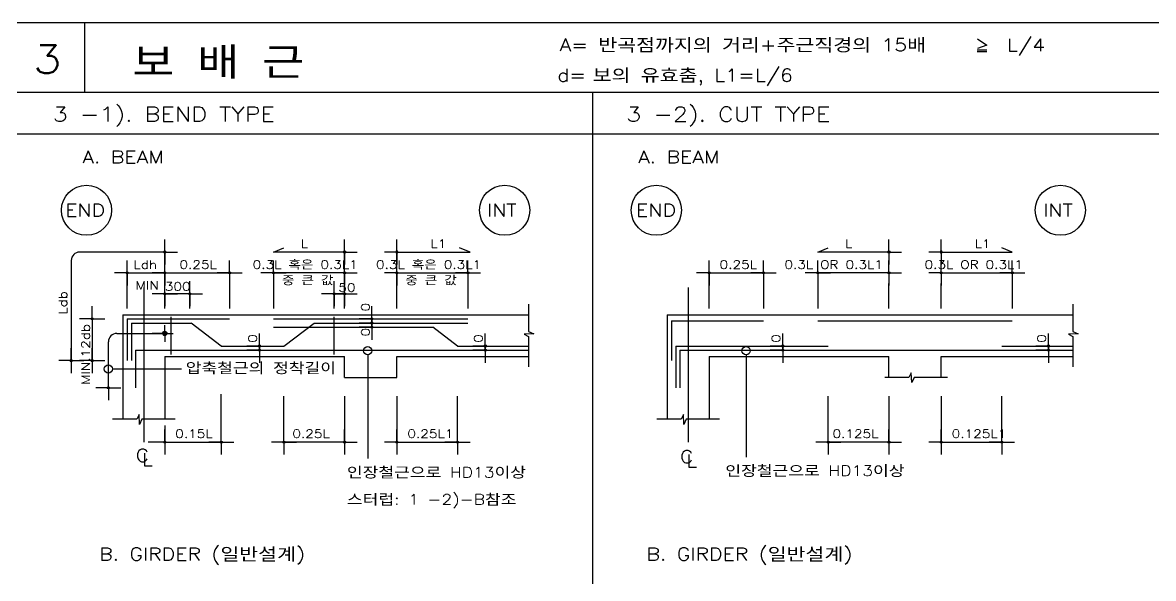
# Model space of a CAD drawing. Header units: millimetres. Extents: x 2237537 to 2823092, y 532110 to 734861.
# Drawn here: x 2576003 to 2597510, y 567421 to 578005 of the extents above; entities that cross this region are included whole.
import ezdxf
from ezdxf.lldxf.tags import DXFTag

# ---------------------------------------------------------------- set-up
doc = ezdxf.new("R2010")
doc.units = ezdxf.units.MM
doc.header["$LTSCALE"] = 300
doc.header["$MEASUREMENT"] = 0
for name, color, linetype in [('1', 1, 'DASHED'), ('2', 2, 'Continuous'), ('3', 3, 'Continuous'), ('4', 4, 'Continuous'), ('P', 7, 'Continuous'), ('T', 3, 'Continuous')]:
    doc.layers.add(name, color=color, linetype=linetype)
doc.layers.add('text', color=7, linetype='Continuous', lineweight=30)
doc.styles.add('HS', font='romans__.ttf', dxfattribs={"width": 1.1, "bigfont": 'ghs'})
tags = doc.linetypes.add('CENTER', pattern=[45, 40, -2, 1, -2]).pattern_tags.tags
tags[10:11] = [DXFTag(74, 4), DXFTag(75, 0), DXFTag(340, '0'), DXFTag(46, 1.0), DXFTag(50, 0.0), DXFTag(44, 0.0), DXFTag(45, 0.0)]
tags[8:9] = [DXFTag(74, 4), DXFTag(75, 0), DXFTag(340, '0'), DXFTag(46, 1.0), DXFTag(50, 0.0), DXFTag(44, 0.0), DXFTag(45, 0.0)]
tags[6:7] = [DXFTag(74, 4), DXFTag(75, 0), DXFTag(340, '0'), DXFTag(46, 1.0), DXFTag(50, 0.0), DXFTag(44, 0.0), DXFTag(45, 0.0)]
tags[4:5] = [DXFTag(74, 4), DXFTag(75, 0), DXFTag(340, '0'), DXFTag(46, 1.0), DXFTag(50, 0.0), DXFTag(44, 0.0), DXFTag(45, 0.0)]
tags = doc.linetypes.add('DASHED', pattern=[3, 2, -1]).pattern_tags.tags
tags[6:7] = [DXFTag(74, 4), DXFTag(75, 0), DXFTag(340, '0'), DXFTag(46, 1.0), DXFTag(50, 0.0), DXFTag(44, 0.0), DXFTag(45, 0.0)]
tags[4:5] = [DXFTag(74, 4), DXFTag(75, 0), DXFTag(340, '0'), DXFTag(46, 1.0), DXFTag(50, 0.0), DXFTag(44, 0.0), DXFTag(45, 0.0)]

# ---------------------------------------------------------------- blocks, each defined once
blk = doc.blocks.new('P')
at = {"layer": '2'}
for q in [(0, 600), (-600, 0), (600, 0), (0, -600)]:
    blk.add_line((0, 0), q, dxfattribs=at)
at = {"layer": '4'}
for radius in [50, 25]:
    blk.add_circle((0, 0), radius, dxfattribs=at)

msp = doc.modelspace()

# ---------------------------------------------------------------- linework, layer by layer
at = {"layer": '1', "color": 7}
for p, q in [((2575724.1, 578005.4, -1000), (2598018.2, 578005.4, -1000)), ((2577183.1, 578005.4, -1000), (2577183.1, 576679.7, -1000)), ((2575724.1, 576679.7, -1000), (2598018.2, 576679.7, -1000)), ((2575724.1, 575884.4, -1000), (2598018.2, 575884.4, -1000))]:
    msp.add_line(p, q, dxfattribs=at)
at = {"layer": '2'}
for p, q in [((2578707.7, 573636.2, -1000), (2577087.1, 573636.2, -1000)), ((2578707.7, 572562.5, -1000), (2578707.7, 573636.2, -1000)), ((2580775.7, 573636.2, -1000), (2580974.5, 573715.8, -1000)), ((2582127.8, 573636.2, -1000), (2580775.7, 573636.2, -1000)), ((2582127.8, 572562.5, -1000), (2582127.8, 573636.2, -1000)), ((2583122, 573636.2, -1000), (2584513.9, 573636.2, -1000)), ((2583122, 572562.5, -1000), (2583122, 573636.2, -1000)), ((2584513.9, 573636.2, -1000), (2584315.1, 573715.8, -1000)), ((2591128.8, 573636.2, -1000), (2591327.7, 573715.8, -1000)), ((2592481, 573636.2, -1000), (2591128.8, 573636.2, -1000)), ((2593475.2, 573636.2, -1000), (2594827.3, 573636.2, -1000)), ((2594827.3, 573636.2, -1000), (2594628.5, 573715.8, -1000)), ((2576928, 573477.2, -1000), (2576928, 571568.3, -1000)), ((2577991.9, 573238.6, -1000), (2578707.7, 573238.6, -1000)), ((2577991.9, 572562.5, -1000), (2577991.9, 573238.6, -1000)), ((2578707.7, 573238.6, -1000), (2579940.5, 573238.6, -1000)), ((2579940.5, 573238.6, -1000), (2579940.5, 572562.5, -1000)), ((2582127.8, 573238.6, -1000), (2580775.7, 573238.6, -1000)), ((2580775.7, 573238.6, -1000), (2580775.7, 572562.5, -1000)), ((2583122, 573238.6, -1000), (2584474.2, 573238.6, -1000)), ((2584474.2, 573238.6, -1000), (2584474.2, 572562.5, -1000)), ((2589060.9, 573238.6, -1000), (2590094.9, 573238.6, -1000)), ((2589060.9, 572562.5, -1000), (2589060.9, 573238.6, -1000)), ((2592481, 573238.6, -1000), (2591128.8, 573238.6, -1000)), ((2593475.2, 573238.6, -1000), (2594827.3, 573238.6, -1000)), ((2590094.9, 573039.7, -1000), (2590094.9, 572562.5, -1000)), ((2591128.8, 573039.7, -1000), (2591128.8, 572562.5, -1000)), ((2592481, 572562.5, -1000), (2592481, 573039.7, -1000)), ((2593475.2, 572562.5, -1000), (2593475.2, 573039.7, -1000)), ((2594827.3, 573039.7, -1000), (2594827.3, 572562.5, -1000)), ((2579184.9, 572840.9, -1000), (2578707.7, 572840.9, -1000)), ((2579184.9, 572562.5, -1000), (2579184.9, 572840.9, -1000)), ((2582127.8, 572840.9, -1000), (2581929, 572840.9, -1000)), ((2581929, 572562.5, -1000), (2581929, 572840.9, -1000)), ((2585627.4, 572642, -1000), (2585627.4, 572125, -1000)), ((2595980.6, 572642, -1000), (2595980.6, 572125, -1000)), ((2577325.7, 572363.6, -1000), (2577325.7, 571568.3, -1000)), ((2577912.3, 572443.2, -1000), (2577912.3, 570454.8, -1000)), ((2577912.3, 572443.2, -1000), (2585627.4, 572443.2, -1000)), ((2588265.5, 572443.2, -1000), (2588265.5, 570454.8, -1000)), ((2588265.5, 572443.2, -1000), (2595980.6, 572443.2, -1000)), ((2578707.7, 572085.3, -1000), (2578707.7, 572244.3, -1000)), ((2585627.4, 572125, -1000), (2585728, 572080.2, -1000)), ((2595980.6, 572125, -1000), (2596081.2, 572080.2, -1000)), ((2577634, 571051.3, -1000), (2577634, 571926.2, -1000)), ((2577793, 572085.3, -1000), (2578707.7, 572085.3, -1000)), ((2578707.7, 572085.3, -1000), (2578469.1, 572085.3, -1000)), ((2578707.7, 572085.3, -1000), (2578707.7, 571926.2, -1000)), ((2578707.7, 572085.3, -1000), (2578707.7, 571926.2, -1000)), ((2578707.7, 572085.3, -1000), (2578866.8, 572085.3, -1000)), ((2585728, 572080.2, -1000), (2585542.9, 572072.4, -1000)), ((2585542.9, 572072.4, -1000), (2585627.4, 572028.2, -1000)), ((2585627.4, 572028.2, -1000), (2585627.4, 571449, -1000)), ((2596081.2, 572080.2, -1000), (2595896, 572072.4, -1000)), ((2595896, 572072.4, -1000), (2595980.6, 572028.2, -1000)), ((2595980.6, 572028.2, -1000), (2595980.6, 571449, -1000)), ((2582566.4, 571678.2, -1000), (2582566.4, 569702.9, -1000)), ((2589763.7, 571678.2, -1000), (2589763.7, 569732.8, -1000)), ((2578707.7, 571647.8, -1000), (2578707.7, 570454.8, -1000)), ((2578707.7, 571647.8, -1000), (2582127.8, 571647.8, -1000)), ((2582127.8, 571250.1, -1000), (2582127.8, 571647.8, -1000)), ((2583122, 571250.1, -1000), (2583122, 571647.8, -1000)), ((2583122, 571647.8, -1000), (2585627.4, 571647.8, -1000)), ((2589060.9, 571647.8, -1000), (2589060.9, 570454.8, -1000)), ((2589060.9, 571647.8, -1000), (2592481, 571647.8, -1000)), ((2592481, 571250.1, -1000), (2592481, 571647.8, -1000)), ((2593475.2, 571250.1, -1000), (2593475.2, 571647.8, -1000)), ((2593475.2, 571647.8, -1000), (2595980.6, 571647.8, -1000)), ((2577713.5, 571409.2, -1000), (2579025.9, 571409.2, -1000)), ((2582127.8, 571250.1, -1000), (2583122, 571250.1, -1000)), ((2592861.4, 571250.1, -1000), (2592401.4, 571250.1, -1000)), ((2592905.5, 571334.7, -1000), (2592861.4, 571250.1, -1000)), ((2592913.4, 571149.5, -1000), (2592905.5, 571334.7, -1000)), ((2592958.2, 571250.1, -1000), (2592913.4, 571149.5, -1000)), ((2593594.5, 571250.1, -1000), (2592958.2, 571250.1, -1000)), ((2579781.5, 570017.3, -1000), (2579781.5, 570932, -1000)), ((2580974.5, 570017.3, -1000), (2580974.5, 570892.2, -1000)), ((2582127.8, 570892.2, -1000), (2582127.8, 570017.3, -1000)), ((2583122, 570892.2, -1000), (2583122, 570017.3, -1000)), ((2584275.3, 570017.3, -1000), (2584275.3, 570892.2, -1000)), ((2591327.7, 570017.3, -1000), (2591327.7, 570892.2, -1000)), ((2592481, 570892.2, -1000), (2592481, 570017.3, -1000)), ((2593475.2, 570892.2, -1000), (2593475.2, 570017.3, -1000)), ((2594628.5, 570017.3, -1000), (2594628.5, 570892.2, -1000)), ((2578173.4, 570454.8, -1000), (2577713.5, 570454.8, -1000)), ((2578217.6, 570539.3, -1000), (2578173.4, 570454.8, -1000)), ((2578225.5, 570354.2, -1000), (2578217.6, 570539.3, -1000)), ((2578270.3, 570454.8, -1000), (2578225.5, 570354.2, -1000)), ((2578906.6, 570454.8, -1000), (2578270.3, 570454.8, -1000)), ((2588526.6, 570454.8, -1000), (2588066.7, 570454.8, -1000)), ((2588570.7, 570539.3, -1000), (2588526.6, 570454.8, -1000)), ((2588578.6, 570354.2, -1000), (2588570.7, 570539.3, -1000)), ((2588623.4, 570454.8, -1000), (2588578.6, 570354.2, -1000)), ((2589259.7, 570454.8, -1000), (2588623.4, 570454.8, -1000)), ((2578707.7, 570335.5, -1000), (2578707.7, 570017.3, -1000)), ((2578707.7, 570017.3, -1000), (2578389.6, 570017.3, -1000)), ((2578707.7, 570017.3, -1000), (2579781.5, 570017.3, -1000)), ((2582127.8, 570017.3, -1000), (2580974.5, 570017.3, -1000)), ((2583122, 570017.3, -1000), (2584275.3, 570017.3, -1000)), ((2592481, 570017.3, -1000), (2591327.7, 570017.3, -1000)), ((2593475.2, 570017.3, -1000), (2594628.5, 570017.3, -1000))]:
    msp.add_line(p, q, dxfattribs=at)
at = {"layer": '2', "linetype": 'CENTER'}
for p, q in [((2578310, 572960.2, -1000), (2578310, 570017.3, -1000)), ((2588663.2, 572960.2, -1000), (2588663.2, 570017.3, -1000))]:
    msp.add_line(p, q, dxfattribs=at)
at = {"layer": '2'}
for centre, radius in [((2577218.9, 574431.6, -1000), 477.2), ((2585172.7, 574431.6, -1000), 477.2), ((2588056.9, 574431.6, -1000), 477.2), ((2595742, 574431.6, -1000), 477.2), ((2582566.4, 571757.8, -1000), 79.5), ((2589763.7, 571757.8, -1000), 79.5), ((2577634, 571409.2, -1000), 79.5)]:
    msp.add_circle(centre, radius, dxfattribs=at)
for centre in [(2577087.1, 573477.2, -1000), (2577793, 571926.2, -1000)]:
    msp.add_arc(centre, 159.1, 90, 180, dxfattribs=at)
at = {"layer": '3', "color": 7}
msp.add_line((2586839.6, 576679.7, -1000), (2586839.6, 541919.1, -1000), dxfattribs=at)
at = {"layer": '4'}
for p, q in [((2577991.9, 572363.6, -1000), (2577991.9, 571568.3, -1000)), ((2577991.9, 572363.6, -1000), (2579940.5, 572363.6, -1000)), ((2578827, 571687.6, -1000), (2578827, 572403.4, -1000)), ((2580775.7, 572363.6, -1000), (2584474.2, 572363.6, -1000)), ((2581929, 571687.6, -1000), (2581929, 572403.4, -1000)), ((2588345, 572323.9, -1000), (2588345, 571568.3, -1000)), ((2588345, 572323.9, -1000), (2590094.9, 572323.9, -1000)), ((2591128.8, 572323.9, -1000), (2594827.3, 572323.9, -1000)), ((2578071.4, 572284.1, -1000), (2579205.9, 572284.1, -1000)), ((2578071.4, 572284.1, -1000), (2578071.4, 571568.3, -1000)), ((2579781.5, 571846.7, -1000), (2579205.9, 572284.1, -1000)), ((2580775.7, 572204.6, -1000), (2583804.4, 572204.6, -1000)), ((2580974.5, 571846.7, -1000), (2581550.1, 572284.1, -1000)), ((2581550.1, 572284.1, -1000), (2584474.2, 572284.1, -1000)), ((2584275.3, 571846.7, -1000), (2583804.4, 572204.6, -1000)), ((2578151, 571767.1, -1000), (2578151, 571051.3, -1000)), ((2578151, 571767.1, -1000), (2585627.4, 571767.1, -1000)), ((2579781.5, 571846.7, -1000), (2580974.5, 571846.7, -1000)), ((2584275.3, 571846.7, -1000), (2585627.4, 571846.7, -1000)), ((2588424.6, 571846.7, -1000), (2588424.6, 571051.3, -1000)), ((2588424.6, 571846.7, -1000), (2591327.7, 571846.7, -1000)), ((2588504.1, 571767.1, -1000), (2588504.1, 571051.3, -1000)), ((2588504.1, 571767.1, -1000), (2595980.6, 571767.1, -1000)), ((2594628.5, 571846.7, -1000), (2595980.6, 571846.7, -1000))]:
    msp.add_line(p, q, dxfattribs=at)
for radius in [39.8, 29.8, 19.9, 9.94]:
    msp.add_circle((2578707.7, 572085.3, -1000), radius, dxfattribs=at)
at = {"layer": 'T', "color": 3}
for p, q in [((2594162.3, 577693.5, -1000), (2594341.3, 577574.2, -1000)), ((2594159.9, 577486, -1000), (2594342, 577486, -1000)), ((2594341.3, 577574.2, -1000), (2594162.3, 577514.5, -1000)), ((2594159.9, 577456.5, -1000), (2594342, 577456.5, -1000))]:
    msp.add_line(p, q, dxfattribs=at)

# ---------------------------------------------------------------- block references
at = {"layer": '2', "xscale": 0.39768529497087, "yscale": 0.39768529497087, "zscale": 0.3976852949999738}
for p in [(2577325.7, 572363.6, -1000), (2577325.7, 571568.3, -1000)]:
    msp.add_blockref('P', p, dxfattribs=at)
at = {"layer": 'P', "yscale": 0.39768529497087, "zscale": 0.3976852949999738}
for p, xscale in [((2578707.7, 573636.2, -1000), 0.39768529497087), ((2582127.8, 573636.2, -1000), 0.39768529497087), ((2583122, 573636.2, -1000), -0.39768529497087), ((2592481, 573636.2, -1000), 0.39768529497087), ((2593475.2, 573636.2, -1000), -0.39768529497087), ((2577991.9, 573238.6, -1000), 0.39768529497087), ((2578707.7, 573238.6, -1000), 0.39768529497087), ((2579940.5, 573238.6, -1000), 0.39768529497087), ((2580775.7, 573238.6, -1000), 0.39768529497087), ((2582127.8, 573238.6, -1000), 0.39768529497087), ((2583122, 573238.6, -1000), 0.39768529497087), ((2584474.2, 573238.6, -1000), 0.39768529497087), ((2589060.9, 573238.6, -1000), 0.39768529497087), ((2590094.9, 573238.6, -1000), 0.39768529497087), ((2591128.8, 573238.6, -1000), 0.39768529497087), ((2592481, 573238.6, -1000), 0.39768529497087), ((2593475.2, 573238.6, -1000), 0.39768529497087), ((2594827.3, 573238.6, -1000), 0.39768529497087), ((2578707.7, 572840.9, -1000), 0.39768529497087), ((2579184.9, 572840.9, -1000), 0.39768529497087), ((2581929, 572840.9, -1000), 0.39768529497087), ((2582127.8, 572840.9, -1000), 0.39768529497087), ((2582644.8, 572363.6, -1000), 0.39768529497087), ((2582644.8, 572284.1, -1000), 0.39768529497087), ((2582644.8, 572204.6, -1000), 0.39768529497087), ((2580507.7, 571846.7, -1000), 0.39768529497087), ((2580507.7, 571767.1, -1000), 0.39768529497087), ((2584802.7, 571846.7, -1000), 0.39768529497087), ((2584802.7, 571767.1, -1000), 0.39768529497087), ((2590463.1, 571846.7, -1000), 0.39768529497087), ((2590463.1, 571767.1, -1000), 0.39768529497087), ((2595514.7, 571846.7, -1000), 0.39768529497087), ((2595514.7, 571767.1, -1000), 0.39768529497087), ((2576928, 571568.3, -1000), 0.39768529497087), ((2577634, 571051.3, -1000), 0.39768529497087), ((2578707.7, 570017.3, -1000), 0.39768529497087), ((2579781.5, 570017.3, -1000), 0.39768529497087), ((2580974.5, 570017.3, -1000), 0.39768529497087), ((2582127.8, 570017.3, -1000), 0.39768529497087), ((2583122, 570017.3, -1000), 0.39768529497087), ((2584275.3, 570017.3, -1000), 0.39768529497087), ((2591327.7, 570017.3, -1000), 0.39768529497087), ((2592481, 570017.3, -1000), 0.39768529497087), ((2593475.2, 570017.3, -1000), 0.39768529497087), ((2594628.5, 570017.3, -1000), 0.39768529497087)]:
    msp.add_blockref('P', p, dxfattribs=dict(at, xscale=xscale))

# ---------------------------------------------------------------- texts
at = {"layer": '1', "color": 2, "style": 'HS', "width": 1.2}
for s, height, p in [('3', 530.2, (2576200.3, 577044.5, -1000)), ('보 배 근', 530.25, (2578090.4, 576995.2, -1000)), ('3 -1). BEND TYPE', 278.38, (2576576.3, 576120.3, -1000)), ('3 -2). CUT TYPE', 278.38, (2587484.1, 576120.3, -1000))]:
    msp.add_text(s, height=height, dxfattribs=at).set_placement(p)
at = {"layer": 'T', "color": 3, "style": 'HS', "width": 1.2}
for s, height, p in [('A= 반곡점까지의 거리+주근직경의 15배', 238.611, (2586217.2, 577461.1, -1000)), ('L/4 ', 238.61, (2594724.8, 577459, -1000)), ('d=  ', 238.61, (2586169.4, 576883.7, -1000)), ('보의 유효춤, L1=L/6', 238.611, (2586845.5, 576883.7, -1000))]:
    msp.add_text(s, height=height, dxfattribs=at).set_placement(p)
at = {"layer": 'text', "style": 'HS', "width": 1.2}
for s, height, p in [('A. BEAM', 238.61, (2577139.4, 575327.6, -1000)), ('A. BEAM', 238.61, (2587708.7, 575327.6, -1000)), ('END', 238.61, (2576811.5, 574312.3, -1000)), ('INT', 238.61, (2584835, 574312.3, -1000)), ('END', 238.61, (2587669.5, 574312.3, -1000)), ('INT', 238.61, (2595414.7, 574312.3, -1000)), ('L', 159.1, (2581292.7, 573715.8, -1000)), ('L1', 159.07, (2583757.2, 573715.8, -1000)), ('L', 159.1, (2591645.8, 573715.8, -1000)), ('L1', 159.07, (2594110.3, 573715.8, -1000)), ('Ldh', 159.07, (2578111.2, 573318.1, -1000)), ('0.25L', 159.07, (2578986.1, 573318.1, -1000)), ('0.3L 혹은 0.3L1', 159.074, (2580378, 573318.1, -1000)), ('0.3L 혹은 0.3L1', 159.074, (2582724.3, 573318.1, -1000)), ('0.25L', 159.07, (2589259.7, 573318.1, -1000)), ('0.3L OR 0.3L1', 159.074, (2590492.5, 573318.1, -1000)), ('0.3L OR 0.3L1', 159.074, (2593157, 573318.1, -1000)), ('중 큰 값', 159.07, (2580934.8, 573019.8, -1000)), ('중 큰 값', 159.07, (2583281.1, 573019.8, -1000)), ('MIN', 159.07, (2578151, 572920.4, -1000)), ('300', 159.07, (2578707.7, 572900.5, -1000)), ('50', 159.07, (2582008.5, 572880.6, -1000)), ('압축철근의 정착길이', 198.84, (2579105.4, 571329.7, -1000)), ('0.15L', 159.07, (2578906.6, 570096.8, -1000)), ('0.25L', 159.07, (2581133.6, 570096.8, -1000)), ('0.25L1', 159.07, (2583320.9, 570096.8, -1000)), ('0.125L', 159.07, (2591407.2, 570096.8, -1000)), ('0.125L1', 159.07, (2593674, 570096.8, -1000)), ('C', 238.6, (2578151, 569644, -1000)), ('L', 238.6, (2578270.3, 569564.5, -1000)), ('C', 238.6, (2588504.1, 569619.6, -1000)), ('L', 238.6, (2588623.4, 569540.1, -1000)), ('인장철근으로 HD13이상', 198.843, (2582171.1, 569342.4, -1000)), ('인장철근으로 HD13이상', 198.843, (2589368.4, 569372.3, -1000)), ('스터럽: 1 -2)-B참조', 198.843, (2582171.1, 568825.4, -1000)), ('B. GIRDER (일반설계)', 238.611, (2577457.6, 567764.4, -1000)), ('B. GIRDER (일반설계)', 238.611, (2587867.8, 567764.4, -1000))]:
    msp.add_text(s, height=height, dxfattribs=at).set_placement(p)
for s, height, p in [('Ldb', 159.07, (2576848.5, 572443.2, -1000)), ('0', 159.1, (2582604, 572504.9, -1000)), ('MIN.12db', 159.07, (2577281.1, 571105.6, -1000)), ('0', 159.1, (2582604, 572027.7, -1000)), ('0', 159.1, (2580456.5, 571908.4, -1000)), ('0', 159.1, (2584751.5, 571908.4, -1000)), ('0', 159.1, (2590411.9, 571908.4, -1000)), ('0', 159.1, (2595463.6, 571908.4, -1000))]:
    msp.add_text(s, height=height, rotation=90, dxfattribs=at).set_placement(p)

doc.saveas('drawing.dxf')
